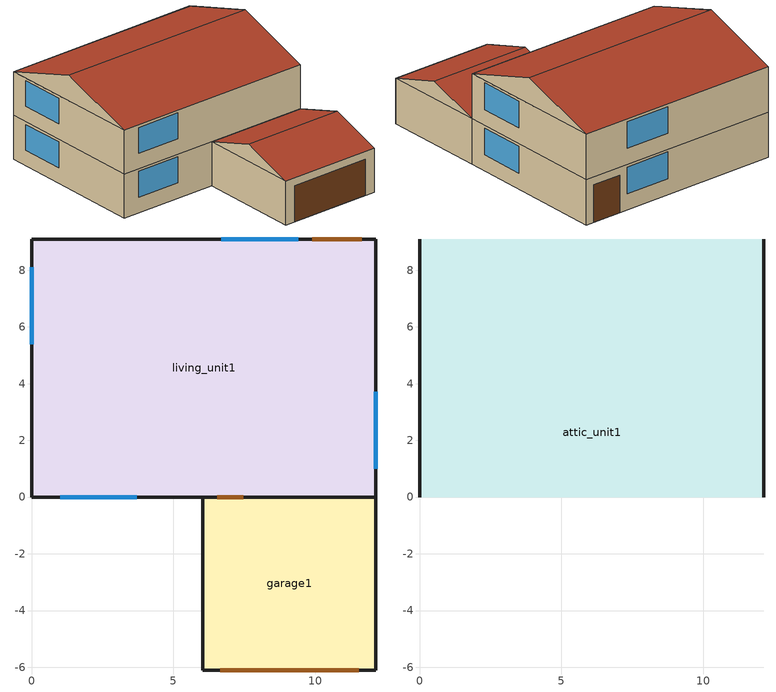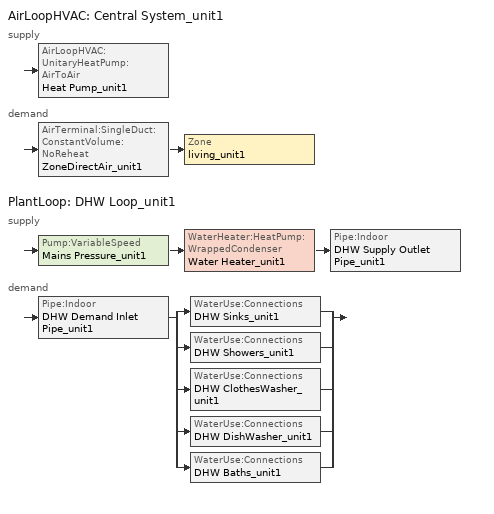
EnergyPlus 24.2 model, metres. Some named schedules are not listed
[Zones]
living_unit1
 floor adiabatic (Interior Floor): 0,0 0,9.1 12.13,9.1 12.13,0 z2.6
 floor ground (Interior Floor): 0,0 0,9.1 12.13,9.1 12.13,0 z0.01
 wall outside (Exterior Wall): 12.13,0 12.13,9.1 0,9.1 0,0 6.04,0 z0.01:2.6; 0,0 12.13,0 12.13,9.1 0,9.1 0,0 z2.6:5.19
 wall to garage1 (Exterior Wall): 6.04,0 12.13,0 z0.01:2.6
 window (Exterior Window): 1,0 3.71,0 / 9.39,9.1 6.68,9.1 / 12.13,1 12.13,3.71 / 0,8.1 0,5.39 z0.92:2.45; 1,0 3.71,0 / 9.39,9.1 6.68,9.1 / 12.13,1 12.13,3.71 / 0,8.1 0,5.39 z3.52:5.04
 door (Exterior Door): 11.63,9.1 9.89,9.1 z0.01:2.14
 door inside (Exterior Door): 6.54,0 7.45,0 z0.01:2.14
 ceiling to attic_unit1 (Interior Ceiling): 0,0 12.13,0 12.13,9.1 0,9.1 z5.19
garage1
 floor ground (Interior Floor): 6.04,-6.1 6.04,0 12.13,0 12.13,-6.1 z0.01
 wall outside (Gable_end): 6.04,0 6.04,-6.1 12.13,-6.1 12.13,0 z0.01:2.6; 12.13,-6.1,2.6 12.13,0,2.6 12.13,-3.05,3.61; 6.04,0,2.6 6.04,-6.1,2.6 6.04,-3.05,3.61
 door (Exterior Door): 6.65,-6.1 11.52,-6.1 z0.01:2.14
 roof outside (Exterior Roof): 6.04,-6.1,2.6 12.13,-6.1,2.6 12.13,-3.05,3.61 6.04,-3.05,3.61; 12.13,0,2.6 6.04,0,2.6 6.04,-3.05,3.61 12.13,-3.05,3.61
attic_unit1
 wall outside (Gable_end): 12.13,0,5.19 12.13,9.1,5.19 12.13,4.55,6.7; 0,9.1,5.19 0,0,5.19 0,4.55,6.7
 roof outside (Exterior Roof): 0,0,5.19 12.13,0,5.19 12.13,4.55,6.7 0,4.55,6.7; 12.13,9.1,5.19 0,9.1,5.19 0,4.55,6.7 12.13,4.55,6.7
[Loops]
AirLoopHVAC 'Central System_unit1'
 supply: AirLoopHVAC:UnitaryHeatPump:AirToAir 'Heat Pump_unit1'
 demand: AirTerminal:SingleDuct:ConstantVolume:NoReheat 'ZoneDirectAir_unit1' > Zone 'living_unit1'
PlantLoop 'DHW Loop_unit1'
 supply: Pump:VariableSpeed 'Mains Pressure_unit1' > WaterHeater:HeatPump:WrappedCondenser 'Water Heater_unit1' > Pipe:Indoor 'DHW Supply Outlet Pipe_unit1'
 demand: Pipe:Indoor 'DHW Demand Inlet Pipe_unit1' > split
  | WaterUse:Connections 'DHW Sinks_unit1'
  | WaterUse:Connections 'DHW Showers_unit1'
  | WaterUse:Connections 'DHW ClothesWasher_unit1'
  | WaterUse:Connections 'DHW DishWasher_unit1'
  | WaterUse:Connections 'DHW Baths_unit1'
[Building]
US+SF+CZ5A+hp+slab+IECC_2024: North Axis {deg}=0; Terrain=Suburbs; Loads Convergence Tolerance Value {W}=0.04; Temperature Convergence Tolerance Value {deltaC}=0.4; Solar Distribution=FullExterior; Maximum Number of Warmup Days=25; Minimum Number of Warmup Days=6
[Site:WaterMainsTemperature]
Calculation Method=Correlation; Annual Average Outdoor Air Temperature {C}=8.96667; Maximum Difference In Monthly Average Outdoor Air Temperatures {deltaC}=26.2
[Site:Location]
Chicago Ohare Intl Ap_IL_USA Design_Conditions: Latitude {deg}=41.98; Longitude {deg}=-87.92; Time Zone {hr}=-6; Elevation {m}=201
[SizingPeriod:DesignDay] Day of Month=21; Dry-Bulb Temperature Range Modifier Type=DefaultMultipliers; Humidity Condition Type=Wetbulb; Barometric Pressure {Pa}=98934; Rain Indicator=No; Snow Indicator=No; Daylight Saving Time Indicator=No
Name | Month | Day Type | Maximum Dry-Bulb Temperature {C} | Daily Dry-Bulb Temperature Range {deltaC} | Wetbulb or DewPoint at Maximum Dry-Bulb {C} | Wind Speed {m/s} | Wind Direction {deg} | Solar Model Indicator | Sky Clearness | ASHRAE Clear Sky Optical Depth for Beam Irradiance (taub) | ASHRAE Clear Sky Optical Depth for Diffuse Irradiance (taud)
Chicago Ohare Intl Ap Ann Htg 99.6% Condns DB | 1 | WinterDesignDay | -20 | 0 | -20 | 4.9 | 270 | ASHRAEClearSky | 0
Chicago Ohare Intl Ap Ann Clg .4% Condns DB=>MWB | 7 | SummerDesignDay | 33.3 | 10.5 | 23.7 | 5.2 | 230 | ASHRAETau |  | 0.455 | 2.05
[Material]
Name | Roughness | Thickness {m} | Conductivity {W/m-K} | Density {kg/m3} | Specific Heat {J/kg-K} | Thermal Absorptance | Solar Absorptance | Visible Absorptance
sheathing_consol_layer | Rough | 0.031115 | 0.035329 | 20.1 | 1465.415
ceil_consol_layer | Rough | 0.400206 | 0.0617176 | 41.9286 | 776.251
wall_consol_layer | Rough | 0.1397 | 0.057165 | 120.801 | 1036.26
CopperPipe | MediumRough | 0.01905 | 401 | 2243 | 837 | 0.9 | 0.65 | 0.65
Asphalt_shingle | MediumRough | 0.00633985 | 0.08186 | 1121.29 | 1255.2 | 0.9 | 0.75
cement_stucco | MediumSmooth | 0.01905 | 0.721 | 1865.58 | 878.64
syn_stucco | MediumSmooth | 0.003048 | 8.65E-02 | 400 | 878.64 | 0.7
Drywall_1/2in | MediumSmooth | 0.0127 | 0.16009 | 800.923 | 1087.84
OSB_5/8in | MediumSmooth | 0.015875 | 0.1163 | 544.627 | 1213.36
OSB_7/16in | MediumSmooth | 0.0111125 | 0.1163 | 544.627 | 1213.36
Plywood_3/4in | Rough | 0.01905 | 0.115458 | 544.68 | 674.54 | 0.9 | 0.7 | 0.7
Carpet_n_pad | MediumSmooth | 0.0254001 | 0.0601314 | 32.0369 | 836.8 | 0.9 | 0.7 | 0.7
OSB_1/2in | MediumSmooth | 0.0127 | 0.1163 | 544.627 | 1213.36 | 0.9 | 0.7 | 0.7
door_const | Smooth | 0.0507235 | 0.0720096 | 512.64 | 767.58
Std Wood 6inch | MediumSmooth | 0.15 | 0.12 | 540 | 1210 | 0.9 | 0.7 | 0.7
Pipe Insulation | VeryRough | 0.0406504 | 0.0331717 | 91 | 836 | 0.9 | 0.5 | 0.5
[Construction]
Exterior Wall: syn_stucco, sheathing_consol_layer, OSB_7/16in, wall_consol_layer, Drywall_1/2in
InteriorFurnishings: Std Wood 6inch
Interior Floor: Plywood_3/4in, Carpet_n_pad
Interior Ceiling: ceil_consol_layer, Drywall_1/2in
Exterior Roof: Asphalt_shingle, OSB_1/2in
Exterior Window: Glass
Exterior Door: door_const
Gable_end: cement_stucco, Bldg_paper_felt, OSB_5/8in, Air_4_in_vert, Drywall_1/2in
window_w_blinds: Glass, int_blind
Insulated Pipe: Pipe Insulation, CopperPipe
[Material:NoMass]
Bldg_paper_felt: Roughness=Smooth; Thermal Resistance {m2-K/W}=0.0105666
[Material:AirGap]
Air_4_in_vert: Thermal Resistance {m2-K/W}=0.158499
[WindowMaterial:SimpleGlazingSystem]
Glass: U-Factor {W/m2-K}=1.41965; Solar Heat Gain Coefficient=0.3344; Visible Transmittance=0.88
[WindowMaterial:Blind]
int_blind: Slat Orientation=Horizontal; Slat Width {m}=0.025; Slat Separation {m}=0.01875; Slat Thickness {m}=0.001; Slat Angle {deg}=45; Slat Conductivity {W/m-K}=221; Slat Beam Solar Transmittance=0; Front Side Slat Beam Solar Reflectance=0.5; Back Side Slat Beam Solar Reflectance=0.5; Slat Diffuse Solar Transmittance=0; Front Side Slat Diffuse Solar Reflectance=0.5; Back Side Slat Diffuse Solar Reflectance=0.5; Slat Beam Visible Transmittance=0; Front Side Slat Beam Visible Reflectance=0.5; Back Side Slat Beam Visible Reflectance=0.5; Slat Diffuse Visible Transmittance=0; Front Side Slat Diffuse Visible Reflectance=0.5; Back Side Slat Diffuse Visible Reflectance=0.5; Slat Infrared Hemispherical Transmittance=0; Front Side Slat Infrared Hemispherical Emissivity=0.9; Back Side Slat Infrared Hemispherical Emissivity=0.9; Blind to Glass Distance {m}=0.05; Blind Top Opening Multiplier=0.5; Blind Bottom Opening Multiplier=0.5; Blind Left Side Opening Multiplier=0.5; Blind Right Side Opening Multiplier=0.5
[Zone] Multiplier=1
living_unit1; garage1; attic_unit1
[InternalMass]
Internalmass_unit1: Construction=InteriorFurnishings; Zone or ZoneList=living_unit1; Surface Area {m2}=9.89591
[Shading:Overhang] Height above Window or Door {m}=0; Tilt Angle from Window/Door {deg}=90; Left extension from Window/Door Width {m}=0; Right extension from Window/Door Width {m}=0; Depth {m}=0.0152439
Name | Window or Door
Overhang_sdr_1.unit1 | Window_sdr_1.unit1
Overhang_sdr_2.unit1 | Window_sdr_2.unit1
[WindowShadingControl]
Shades-living_unit1: Zone=living_unit1; Shading Type=InteriorBlind; Construction with Shading=window_w_blinds; Shading Control Type=OnIfScheduleAllows; Schedule=shading_2012iecc; Shading Control Is Scheduled=Yes; Glare Control Is Active=No; Multiple Surface Control Type=Sequential; Fenestration Surface 1=Window_ldf_1.unit1; Fenestration Surface 2=Window_ldb_1.unit1; Fenestration Surface 3=Window_sdr_1.unit1; Fenestration Surface 4=Window_sdl_1.unit1; Fenestration Surface 5=Window_ldf_2.unit1; Fenestration Surface 6=Window_ldb_2.unit1; Fenestration Surface 7=Window_sdr_2.unit1; Fenestration Surface 8=Window_sdl_2.unit1
[GroundHeatTransfer:Control]
gtp_control: Run Basement Preprocessor=no; Run Slab Preprocessor=yes
[GroundHeatTransfer:Slab:Materials]
NMAT: Number of materials=2; ALBEDO: Surface Albedo: No Snow=0.16; ALBEDO: Surface Albedo: Snow=0.4; EPSLW: Surface Emissivity: No Snow=0.9; EPSLW: Surface Emissivity: Snow=0.9; Z0: Surface Roughness: No Snow {cm}=0.75; Z0: Surface Roughness: Snow {cm}=0.05; HIN: Indoor HConv: Downward Flow {W/m2-K}=6; HIN: Indoor HConv: Upward {W/m2-K}=9
[GroundHeatTransfer:Slab:MatlProps]
RHO: Slab Material density {kg/m3}=2300; RHO: Soil Density {kg/m3}=1200; CP: Slab CP {J/kg-K}=650; CP: Soil CP {J/kg-K}=1200; TCON: Slab k {W/m-K}=0.9; TCON: Soil k {W/m-K}=1
[GroundHeatTransfer:Slab:BoundConds]
EVTR: Is surface evapotranspiration modeled=FALSE; FIXBC: is the lower boundary at a fixed temperature=TRUE; TDEEPin {C}=10; USRHflag: Is the ground surface h specified by the user?=FALSE
[GroundHeatTransfer:Slab:BldgProps]
IYRS: Number of years to iterate=10; Shape: Slab shape=0; HBLDG: Building height {m}=4; TIN1: January Indoor Average Temperature Setpoint {C}=22.22; TIN2: February Indoor Average Temperature Setpoint {C}=22.22; TIN3: March Indoor Average Temperature Setpoint {C}=22.22; TIN4: April Indoor Average Temperature Setpoint {C}=22.22; TIN5: May Indoor Average Temperature Setpoint {C}=22.22; TIN6: June Indoor Average Temperature Setpoint {C}=23.88; TIN7: July Indoor Average Temperature Setpoint {C}=23.88; TIN8: August Indoor Average Temperature Setpoint {C}=23.88; TIN9: September Indoor Average Temperature Setpoint {C}=23.88; TIN10: October Indoor Average Temperature Setpoint {C}=22.22; TIN11: November Indoor Average Temperature Setpoint {C}=22.22; TIN12: December Indoor Average Temperature Setpoint {C}=22.22; TINAmp: Daily Indoor sine wave variation amplitude {deltaC}=0; ConvTol: Convergence Tolerance=0.1
[GroundHeatTransfer:Slab:Insulation]
RINS: R value of under slab insulation {m2-K/W}=0; DINS: Width of strip of under slab insulation {m}=0; RVINS: R value of vertical insulation {m2-K/W}=1.761; ZVINS: Depth of vertical insulation {m}=1.5; IVINS: Flag: Is there vertical insulation=1
[GroundHeatTransfer:Slab:EquivalentSlab]
APRatio: The area to perimeter ratio for this slab {m}=2.59995; SLABDEPTH: Thickness of slab on grade {m}=0.1; CLEARANCE: Distance from edge of slab to domain edge {m}=15; ZCLEARANCE: Distance from bottom of slab to domain bottom {m}=15
[GroundHeatTransfer:Basement:SimParameters]
F: Multiplier for the ADI solution=0.1; IYRS: Maximum number of yearly iterations:=15
[GroundHeatTransfer:Basement:MatlProps]
NMAT: Number of materials in this domain=6; Density for Foundation Wall {kg/m3}=2243; density for Floor Slab {kg/m3}=2243; density for Ceiling {kg/m3}=311; density for Soil {kg/m3}=1500; density for Gravel {kg/m3}=2000; density for Wood {kg/m3}=449; Specific heat for foundation wall {J/kg-K}=880; Specific heat for floor slab {J/kg-K}=880; Specific heat for ceiling {J/kg-K}=1530; Specific heat for soil {J/kg-K}=840; Specific heat for gravel {J/kg-K}=720; Specific heat for wood {J/kg-K}=1530; Thermal conductivity for foundation wall {W/m-K}=1.4; Thermal conductivity for floor slab {W/m-K}=1.4; Thermal conductivity for ceiling {W/m-K}=0.09; thermal conductivity for soil {W/m-K}=1.1; thermal conductivity for gravel {W/m-K}=1.9; thermal conductivity for wood {W/m-K}=0.12
[GroundHeatTransfer:Basement:Insulation]
REXT: R Value of any exterior insulation {m2-K/W}=1.761e-05; INSFULL: Flag: Is the wall fully insulated?=True
[GroundHeatTransfer:Basement:SurfaceProps]
ALBEDO: Surface albedo for No snow conditions=0.16; ALBEDO: Surface albedo for snow conditions=0.4; EPSLN: Surface emissivity No Snow=0.94; EPSLN: Surface emissivity with Snow=0.86; VEGHT: Surface roughness No snow conditions {cm}=6; VEGHT: Surface roughness Snow conditions {cm}=0.25; PET: Flag, Potential evapotranspiration on?=False
[GroundHeatTransfer:Basement:BldgData]
DWALL: Wall thickness {m}=0.2; DSLAB: Floor slab thickness {m}=0.243828; DGRAVXY: Width of gravel pit beside basement wall {m}=0.3; DGRAVZN: Gravel depth extending above the floor slab {m}=0.2; DGRAVZP: Gravel depth below the floor slab {m}=0.1
[GroundHeatTransfer:Basement:Interior]
COND: Flag: Is the basement conditioned?=True; HIN: Downward convection only heat transfer coefficient {W/m2-K}=0.92; HIN: Upward convection only heat transfer coefficient {W/m2-K}=4.04; HIN: Horizontal convection only heat transfer coefficient {W/m2-K}=3.08; HIN: Downward combined (convection and radiation) heat transfer coefficient {W/m2-K}=6.13; HIN: Upward combined (convection and radiation) heat transfer coefficient {W/m2-K}=9.26; HIN: Horizontal combined (convection and radiation) heat transfer coefficient {W/m2-K}=8.29
[GroundHeatTransfer:Basement:ComBldg]
January average temperature {C}=21; February average temperature {C}=21; March average temperature {C}=21; April average temperature {C}=21; May average temperature {C}=24; June average temperature {C}=24; July average temperature {C}=24; August average temperature {C}=24; September average temperature {C}=24; October average temperature {C}=24; November average temperature {C}=21; December average temperature {C}=21; Daily variation sine wave amplitude {deltaC}=21
[GroundHeatTransfer:Basement:EquivSlab]
APRatio: The area to perimeter ratio for this slab {m}=2.59995; EquivSizing: Flag=True
[GroundHeatTransfer:Basement:EquivAutoGrid]
CLEARANCE: Distance from outside of wall to edge of 3-D ground domain {m}=15; SlabDepth: Thickness of the floor slab {m}=0.1; BaseDepth: Depth of the basement wall below grade {m}=1.21914
[ElectricEquipment] Zone or ZoneList or Space or SpaceList=living_unit1; Design Level Calculation Method=EquipmentLevel
Name | Schedule | Design Level {W} | Fraction Latent | Fraction Radiant | Fraction Lost
dishwasher1 | DishWasher_equip_sch | 65.6988 | 0.15 | 0.6 | 0.25
refrigerator1 | Refrigerator | 91.0576 | 0 | 1 | 0
clotheswasher1 | ClothesWasher_equip_sch | 28.4784 | 0 | 0.8 | 0.2
electric_dryer1 | ClothesDryer | 213.065 | 0.05 | 0.15 | 0.8
electric_range1 | CookingRange | 248.154 | 0.3 | 0.4 | 0.3
television1 | InteriorLighting | 0 | 0 | 1 | 0
electric_mels1 | MiscPlugLoad | 567.464 | 0.06 | 0.69 | 0.25
IECC_Adj1 | MiscPlugLoad | 340.847 | 0.062439 | 0.411909 | 0.251045
[ThermostatSetpoint:DualSetpoint]
thermostat_living Dual SP Control: Heating Setpoint Temperature Schedule=heating_sch; Cooling Setpoint Temperature Schedule=cooling_sch
[AvailabilityManager:Scheduled]
System availability: Schedule=always_avail
[Sizing:Zone]
living_unit1: Zone Cooling Design Supply Air Temperature Input Method=SupplyAirTemperature; Zone Cooling Design Supply Air Temperature {C}=12; Zone Heating Design Supply Air Temperature Input Method=SupplyAirTemperature; Zone Heating Design Supply Air Temperature {C}=32.22; Zone Cooling Design Supply Air Humidity Ratio {kgWater/kgDryAir}=0.0075; Zone Heating Design Supply Air Humidity Ratio {kgWater/kgDryAir}=0.008; Design Specification Outdoor Air Object=SZ_DSOA_living_unit1; Cooling Design Air Flow Method=DesignDay; Cooling Minimum Air Flow per Zone Floor Area {m3/s-m2}=0.000762; Heating Design Air Flow Method=DesignDay; Heating Maximum Air Flow per Zone Floor Area {m3/s-m2}=0.002032; Heating Maximum Air Flow {m3/s}=0.141576; Heating Maximum Air Flow Fraction=0.3
[Sizing:System]
Central System_unit1: Type of Load to Size On=Sensible; Design Outdoor Air Flow Rate {m3/s}=autosize; Central Heating Maximum System Air Flow Ratio=1; Preheat Design Temperature {C}=7; Preheat Design Humidity Ratio {kgWater/kgDryAir}=0.008; Precool Design Temperature {C}=11; Precool Design Humidity Ratio {kgWater/kgDryAir}=0.0075; Central Cooling Design Supply Air Temperature {C}=12; Central Heating Design Supply Air Temperature {C}=32.22; Type of Zone Sum to Use=NonCoincident; 100% Outdoor Air in Cooling=No; 100% Outdoor Air in Heating=No; Central Cooling Design Supply Air Humidity Ratio {kgWater/kgDryAir}=0.0075; Central Heating Design Supply Air Humidity Ratio {kgWater/kgDryAir}=0.008; Cooling Supply Air Flow Rate Method=DesignDay; Heating Supply Air Flow Rate Method=DesignDay; Zone Maximum Outdoor Air Fraction=1; Cooling Design Capacity Method=FractionOfAutosizedCoolingCapacity; Cooling Design Capacity {W}=autosize; Fraction of Autosized Cooling Design Capacity=1.15; Heating Design Capacity Method=FractionOfAutosizedHeatingCapacity; Heating Design Capacity {W}=autosize; Fraction of Autosized Heating Design Capacity=1.25; Central Cooling Capacity Control Method=OnOff
[ZoneControl:Thermostat]
Zone Thermostat_unit1: Zone or ZoneList=living_unit1; Control Type Schedule=zone_control_type; Control 1=thermostat_living Dual SP Control
[AirTerminal:SingleDuct:ConstantVolume:NoReheat]
ZoneDirectAir_unit1: Availability Schedule=always_avail; Maximum Air Flow Rate {m3/s}=autosize
[ZoneVentilation:DesignFlowRate]
Ventilation_unit1: Zone or ZoneList or Space or SpaceList=living_unit1; Schedule=always_avail; Design Flow Rate Calculation Method=Flow/Zone; Design Flow Rate {m3/s}=0; Ventilation Type=Exhaust; Fan Pressure Rise {Pa}=0; Fan Total Efficiency=0.6; Constant Term Coefficient=1; Temperature Term Coefficient=0; Velocity Term Coefficient=0; Velocity Squared Term Coefficient=0; Minimum Indoor Temperature {C}=-100; Maximum Indoor Temperature {C}=100; Delta Temperature {deltaC}=-100; Minimum Outdoor Temperature {C}=-100; Maximum Outdoor Temperature {C}=100; Maximum Wind Speed {m/s}=40
[DesignSpecification:OutdoorAir]
SZ_DSOA_living_unit1: Outdoor Air Method=Flow/Zone; Outdoor Air Flow per Person {m3/s-person}=0; Outdoor Air Flow per Zone {m3/s}=0.0283168
[Coil:Cooling:DX:SingleSpeed]
DX Cooling Coil_unit1: Availability Schedule=always_avail; Gross Rated Total Cooling Capacity {W}=autosize; Gross Rated Sensible Heat Ratio=autosize; Gross Rated Cooling COP {W/W}=4.3039; Rated Air Flow Rate {m3/s}=autosize; Total Cooling Capacity Function of Temperature Curve=HPACCoolCapFT; Total Cooling Capacity Function of Flow Fraction Curve=HPACCoolCapFFF; Energy Input Ratio Function of Temperature Curve=HPACCOOLEIRFT; Energy Input Ratio Function of Flow Fraction Curve=HPACCOOLEIRFFF; Part Load Fraction Correlation Curve=HPACCOOLPLFFPLR
[Fan:OnOff] Availability Schedule=always_avail
Name | Fan Total Efficiency | Pressure Rise {Pa} | Maximum Flow Rate {m3/s} | Motor Efficiency | Motor In Airstream Fraction
Supply Fan_unit1 | 0.50054 | 400 | autosize | 0.863 | 1
OASupplyFan_unit1; OAExhaustFan_unit1 | 0.6 | 1059.44 | 0.0283168 | 1 | 0
Heat Pump Water Heater Fan_unit1 | 0.7 | 100 | autosize | 0.9 | 1
[AirLoopHVAC]
Central System_unit1: Design Supply Air Flow Rate {m3/s}=autosize
[AirLoopHVAC:UnitaryHeatPump:AirToAir]
Heat Pump_unit1: Availability Schedule=always_avail; Cooling Supply Air Flow Rate {m3/s}=autosize; Heating Supply Air Flow Rate {m3/s}=autosize; No Load Supply Air Flow Rate {m3/s}=0; Controlling Zone or Thermostat Location=living_unit1; Supply Air Fan=Supply Fan_unit1; Heating Coil=Main DX Heating Coil_unit1; Cooling Coil=DX Cooling Coil_unit1; Supplemental Heating Coil=Supp Heating Coil_unit1; Maximum Supply Air Temperature from Supplemental Heater {C}=50; Maximum Outdoor Dry-Bulb Temperature for Supplemental Heater Operation {C}=10; Fan Placement=BlowThrough; Supply Air Fan Operating Mode Schedule=fan_cycle
[Coil:Heating:DX:SingleSpeed]
Main DX Heating Coil_unit1: Availability Schedule=always_avail; Gross Rated Heating Capacity {W}=autosize; Gross Rated Heating COP {W/W}=3.8378; Rated Air Flow Rate {m3/s}=autosize; Heating Capacity Function of Temperature Curve=HPACHeatCapFT; Heating Capacity Function of Flow Fraction Curve=HPACHeatCapFFF; Energy Input Ratio Function of Temperature Curve=HPACHeatEIRFT; Energy Input Ratio Function of Flow Fraction Curve=HPACHeatEIRFFF; Part Load Fraction Correlation Curve=HPACCOOLPLFFPLR; Defrost Energy Input Ratio Function of Temperature Curve=Defrost_EIR_FT; Minimum Outdoor Dry-Bulb Temperature for Compressor Operation {C}=-23.33; Maximum Outdoor Dry-Bulb Temperature for Defrost Operation {C}=5; Crankcase Heater Capacity {W}=200; Maximum Outdoor Dry-Bulb Temperature for Crankcase Heater Operation {C}=10; Defrost Strategy=ReverseCycle; Defrost Control=OnDemand
[Coil:Heating:Electric]
Supp Heating Coil_unit1: Availability Schedule=always_avail; Efficiency=1; Nominal Capacity {W}=autosize
[Zone equipment]
living_unit1: ZoneDirectAir_unit1, Water Heater_unit1, ERV_unit1
[ZoneHVAC:EnergyRecoveryVentilator]
ERV_unit1: Availability Schedule=always_avail; Heat Exchanger=OA_Heat_Recovery_Unit1; Supply Air Flow Rate {m3/s}=0.0283168; Exhaust Air Flow Rate {m3/s}=0.0283168; Supply Air Fan=OASupplyFan_unit1; Exhaust Air Fan=OAExhaustFan_unit1
[HeatExchanger:AirToAir:SensibleAndLatent]
OA_Heat_Recovery_Unit1: Availability Schedule=always_avail; Nominal Supply Air Flow Rate {m3/s}=0.0283168; Sensible Effectiveness at 100% Heating Air Flow=0.75; Latent Effectiveness at 100% Heating Air Flow=0; Sensible Effectiveness at 100% Cooling Air Flow=0.75; Latent Effectiveness at 100% Cooling Air Flow=0; Nominal Electric Power {W}=0; Supply Air Outlet Temperature Control=No; Heat Exchanger Type=Plate; Frost Control Type=None; Threshold Temperature {C}=-16.8333; Initial Defrost Time Fraction=0.083; Rate of Defrost Time Fraction Increase {1/K}=0.0216; Economizer Lockout=No
[People]
people_unit1: Zone or ZoneList or Space or SpaceList=living_unit1; Number of People Schedule=Occupancy; Number of People Calculation Method=People; Number of People=3; Fraction Radiant=0; Sensible Heat Fraction=autocalculate; Activity Level Schedule=activity_sch; Enable ASHRAE 55 Comfort Warnings=No; Mean Radiant Temperature Calculation Type=EnclosureAveraged
[Lights] Zone or ZoneList or Space or SpaceList=living_unit1; Schedule=InteriorLightingHE; Design Level Calculation Method=LightingLevel; Return Air Fraction=0; Fraction Radiant=0.6; Fraction Visible=0.2; Fraction Replaceable=0
Name | Lighting Level {W}
Living Hardwired Lighting1 | 232.336
Living Plug-in Lighting1 | 105.654
[Exterior:Lights]
Name | Schedule | Design Level {W}
Exterior-Lights_unit1 | ExteriorLighting | 43.2425
Garage-Lights_unit1 | InteriorLightingHE | 7.16295
[Pump:VariableSpeed]
Mains Pressure_unit1: Design Maximum Flow Rate {m3/s}=autosize; Design Pump Head {Pa}=1; Design Power Consumption {W}=0; Motor Efficiency=1; Fraction of Motor Inefficiencies to Fluid Stream=0; Coefficient 1 of the Part Load Performance Curve=0; Coefficient 2 of the Part Load Performance Curve=1; Coefficient 3 of the Part Load Performance Curve=0; Coefficient 4 of the Part Load Performance Curve=0; Design Minimum Flow Rate {m3/s}=0; Pump Control Type=Intermittent
[WaterHeater:Sizing]
Water Heater_Tank_unit1: Design Mode=ResidentialHUD-FHAMinimum; Number of Bedrooms=3; Number of Bathrooms=3
[WaterHeater:Stratified]
Water Heater_Tank_unit1: Tank Volume {m3}=0.302833; Tank Height {m}=1.594; Tank Shape=VerticalCylinder; Maximum Temperature Limit {C}=51; Heater Priority Control=MasterSlave; Heater 1 Setpoint Temperature Schedule=dhw_setpt_hpwh; Heater 1 Deadband Temperature Difference {deltaC}=2; Heater 1 Capacity {W}=4500; Heater 1 Height {m}=1.129; Heater 2 Setpoint Temperature Schedule=dhw_setpt_hpwh; Heater 2 Deadband Temperature Difference {deltaC}=2; Heater 2 Capacity {W}=0; Heater 2 Height {m}=0.266; Heater Fuel Type=electricity; Heater Thermal Efficiency=1; Off Cycle Parasitic Fuel Consumption Rate {W}=8.3; Off Cycle Parasitic Fuel Type=Electricity; Off Cycle Parasitic Heat Fraction to Tank=0; Off Cycle Parasitic Height {m}=1; On Cycle Parasitic Fuel Consumption Rate {W}=8.3; On Cycle Parasitic Fuel Type=Electricity; On Cycle Parasitic Heat Fraction to Tank=0; On Cycle Parasitic Height {m}=1; Ambient Temperature Indicator=Zone; Ambient Temperature Zone=living_unit1; Uniform Skin Loss Coefficient per Unit Area to Ambient Temperature {W/m2-K}=0.232136; Skin Loss Fraction to Zone=1; Off Cycle Flue Loss Fraction to Zone=1; Use Side Effectiveness=1; Use Side Inlet Height {m}=0; Use Side Outlet Height {m}=autocalculate; Source Side Effectiveness=1; Source Side Inlet Height {m}=0.7; Source Side Outlet Height {m}=0; Inlet Mode=Fixed; Use Side Design Flow Rate {m3/s}=autosize; Source Side Design Flow Rate {m3/s}=autosize; Indirect Water Heating Recovery Time {hr}=1.5; Number of Nodes=12
[WaterHeater:HeatPump:WrappedCondenser]
Water Heater_unit1: Availability Schedule=always_avail; Compressor Setpoint Temperature Schedule=Compressor Setpoint; Dead Band Temperature Difference {deltaC}=5; Condenser Bottom Location {m}=0.0664167; Condenser Top Location {m}=0.863417; Evaporator Air Flow Rate {m3/s}=autocalculate; Inlet Air Configuration=ZoneAirOnly; Inlet Air Zone=living_unit1; Tank=Water Heater_Tank_unit1; DX Coil=Heat Pump Water Heater Evaporator_unit1; Minimum Inlet Air Temperature for Compressor Operation {C}=10; Maximum Inlet Air Temperature for Compressor Operation {C}=48.89; Compressor Location=Zone; Fan=Heat Pump Water Heater Fan_unit1; Fan Placement=DrawThrough; On Cycle Parasitic Electric Load {W}=0; Off Cycle Parasitic Electric Load {W}=0; Tank Element Control Logic=MutuallyExclusive; Control Sensor 1 Height In Stratified Tank {m}=1.262; Control Sensor 1 Weight=0.75; Control Sensor 2 Height In Stratified Tank {m}=0.464
[Coil:WaterHeating:AirToWaterHeatPump:Wrapped]
Heat Pump Water Heater Evaporator_unit1: Rated Heating Capacity {W}=1500; Rated COP {W/W}=4.05; Rated Sensible Heat Ratio=0.981; Rated Evaporator Inlet Air Dry-Bulb Temperature {C}=19.7; Rated Evaporator Inlet Air Wet-Bulb Temperature {C}=13.5; Rated Condenser Water Temperature {C}=48.89; Rated Evaporator Air Flow Rate {m3/s}=0.189; Evaporator Fan Power Included in Rated COP=yes; Maximum Ambient Temperature for Crankcase Heater Operation {C}=10; Evaporator Air Temperature Type for Curve Objects=WetBulbTemperature; Heating Capacity Function of Temperature Curve=HPWH-Htg-Cap-fT; Heating COP Function of Temperature Curve=HPWH-Htg-COP-fT; Part Load Fraction Correlation Curve=HPWH-COP-fPLR
[PlantEquipmentList]
DHW Plant Equipment_unit1: Water Heater_unit1
[Sizing:Plant]
DHW Loop_unit1: Loop Type=Heating; Design Loop Exit Temperature {C}=48.8889; Loop Design Temperature Difference {deltaC}=5.55556
[PlantLoop]
DHW Loop_unit1: Fluid Type=Water; Plant Equipment Operation Scheme=DHW Loop Operation_unit1; Maximum Loop Temperature {C}=100; Minimum Loop Temperature {C}=0; Maximum Loop Flow Rate {m3/s}=autosize; Minimum Loop Flow Rate {m3/s}=0; Plant Loop Volume {m3}=autocalculate; Load Distribution Scheme=Optimal
[Pipe:Indoor] Construction=Insulated Pipe; Environment Type=ZONE; Ambient Temperature Zone=living_unit1; Pipe Inside Diameter {m}=0.02; Pipe Length {m}=2
DHW Demand Inlet Pipe_unit1; DHW Supply Outlet Pipe_unit1
[PlantEquipmentOperation:HeatingLoad]
DHW Control Scheme_unit1: Load Range 1 Lower Limit {W}=0; Load Range 1 Upper Limit {W}=1000000000000000; Range 1 Equipment List=DHW Plant Equipment_unit1
[PlantEquipmentOperationSchemes]
DHW Loop Operation_unit1: Control Scheme 1=DHW Control Scheme_unit1; Control Scheme 1 Schedule=always_avail
[SetpointManager:Scheduled]
DHW Loop Setpoint Manager_unit1: Control Variable=Temperature; Schedule=DHWSupplySetpoint; Setpoint Node or NodeList=DHW Supply Outlet Node_unit1
[WaterUse:Equipment]
Name | Peak Flow Rate {m3/s} | Flow Rate Fraction Schedule | Target Temperature Schedule
Clothes Washer_unit1 | 1.62192e-06 | ClothesWasher_flow_sch | CWWaterTempSchedule
Dishwasher_unit1 | 6.36685e-07 | Dishwasher_flow_sch | DWWaterTempSchedule
Sinks_unit1 | 7.1934e-05 | BA_sink_sch | SSBWaterTempSchedule
Showers_unit1 | 0.000141975 | BA_shower_sch | SSBWaterTempSchedule
Baths_unit1 | 0.00027764 | BA_bath_sch | SSBWaterTempSchedule
[WaterUse:Connections] Drain Water Heat Exchanger Type=None
Name | Water Use Equipment 1
DHW Sinks_unit1 | Sinks_unit1
DHW Showers_unit1 | Showers_unit1
DHW ClothesWasher_unit1 | Clothes Washer_unit1
DHW DishWasher_unit1 | Dishwasher_unit1
DHW Baths_unit1 | Baths_unit1
[Schedule:Compact]
BA_shower_sch: Through: 12/31, For: AllDays, Until: 1:00, 0.00110418, Until: 2:00, 0.0005019, Until: 3:00, 0.00030114, Until: 4:00, 0.0005019, Until: 5:00, 0.00140532, Until: 6:00, 0.00521976, Until: 7:00, 0.0118448, Until: 8:00, 0.0117445, Until: 9:00, 0.0095361, Until: 10:00, 0.00742812, Until: 11:00, 0.0060228, Until: 12:00, 0.00471786, Until: 13:00, 0.00341292, Until: 14:00, 0.00291102, Until: 15:00, 0.00260988, Until: 16:00, 0.0025095, Until: 17:00, 0.0030114, Until: 18:00, 0.00391482, Until: 19:00, 0.00421596, Until: 20:00, 0.00421596, Until: 21:00, 0.00421596, Until: 22:00, 0.00411558, Until: 23:00, 0.00291102, Until: 24:00, 0.00210798
BA_bath_sch: Through: 12/31, For: AllDays, Until: 1:00, 0.000103091, Until: 2:00, 5.15455e-05, Until: 3:00, 5.15455e-05, Until: 4:00, 5.15455e-05, Until: 5:00, 0.000103091, Until: 6:00, 0.000244841, Until: 7:00, 0.000592773, Until: 8:00, 0.000747409, Until: 9:00, 0.0008505, Until: 10:00, 0.000747409, Until: 11:00, 0.000592773, Until: 12:00, 0.000451023, Until: 13:00, 0.000399477, Until: 14:00, 0.000296386, Until: 15:00, 0.000296386, Until: 16:00, 0.000296386, Until: 17:00, 0.000502568, Until: 18:00, 0.000592773, Until: 19:00, 0.00099225, Until: 20:00, 0.00128864, Until: 21:00, 0.00128864, Until: 22:00, 0.00099225, Until: 23:00, 0.0008505, Until: 24:00, 0.000502568
BA_sink_sch: Through: 12/31, For: AllDays, Until: 1:00, 0.00244871, Until: 2:00, 0.00122436, Until: 3:00, 0.000874539, Until: 4:00, 0.000874539, Until: 5:00, 0.00122436, Until: 6:00, 0.00314834, Until: 7:00, 0.00734613, Until: 8:00, 0.0108443, Until: 9:00, 0.0115439, Until: 10:00, 0.0108443, Until: 11:00, 0.00944503, Until: 12:00, 0.00874539, Until: 13:00, 0.00857049, Until: 14:00, 0.00787086, Until: 15:00, 0.00752104, Until: 16:00, 0.00717122, Until: 17:00, 0.00839558, Until: 18:00, 0.011369, Until: 19:00, 0.0131181, Until: 20:00, 0.0120686, Until: 21:00, 0.00996975, Until: 22:00, 0.00839558, Until: 23:00, 0.00699632, Until: 24:00, 0.00472251
activity_sch: Through: 12/31, For: AllDays, Until: 24:00, 117.28
zone_control_type: Through: 12/31, For: AllDays, Until 24:00, 4
shading_2012iecc: Through: 12/31, For: AllDays, Until 24:00, 0
dhw_setpt_hpwh: Through: 12/31, For: AllDays, Until 24:00, 44
always_avail: Through: 12/31, For: AllDays, Until: 24:00, 1
heating_sch: Through: 12/31, For: AllDays, Until: 24:00, 22.2222
cooling_sch: Through: 12/31, For: AllDays, Until: 24:00, 23.8889
fan_cycle: Through: 12/31, For: AllDays, Until: 24:00, 0
[Schedule:Day:Hourly]
OccupancyDay: 1, 1, 1, 1, 1, 1, 1, 0.8831, 0.40861, 0.24189, 0.24189, 0.24189, 0.24189, 0.24189, 0.24189, 0.24189, 0.29498, 0.5531, 0.89693, 0.89693, 0.89693, 1, 1, 1
LightingDay: 0.0625, 0.0625, 0.0625, 0.0625, 0.1875, 0.390625, 0.4375, 0.390625, 0.171875, 0.117188, 0.117188, 0.117188, 0.117188, 0.117188, 0.117188, 0.203125, 0.4375, 0.609375, 0.820312, 0.984375, 1, 0.6875, 0.382812, 0.15625
ExteriorLightingDay: 1, 1, 1, 1, 1, 1, 0, 0, 0, 0, 0, 0, 0, 0, 0, 0, 0, 0, 1, 1, 1, 1, 1, 1
LightingDay_EELighting: 0.06875, 0.06875, 0.06875, 0.06875, 0.20625, 0.429688, 0.48125, 0.429688, 0.189062, 0.128906, 0.128906, 0.128906, 0.128906, 0.128906, 0.128906, 0.223438, 0.48125, 0.670312, 0.902344, 1, 1, 0.75625, 0.421094, 0.171875
RefrigeratorDay: 0.8, 0.782696, 0.765594, 0.742857, 0.731388, 0.731388, 0.75996, 0.8, 0.817103, 0.828571, 0.8, 0.8, 0.839839, 0.839839, 0.828571, 0.839839, 0.885714, 0.971429, 1, 0.971429, 0.942857, 0.925553, 0.885714, 0.828571
MiscPlugLoadDay: 0.60749, 0.559339, 0.552853, 0.545071, 0.524481, 0.585279, 0.676232, 0.718547, 0.60749, 0.517023, 0.529183, 0.529345, 0.520428, 0.538424, 0.568742, 0.600357, 0.710117, 0.862678, 0.936608, 0.966764, 1, 0.976654, 0.845169, 0.734436
CookingRangeDay: 0.0471585, 0.0471585, 0.0235459, 0.0235459, 0.0471585, 0.0707044, 0.165088, 0.283018, 0.306564, 0.320771, 0.283018, 0.330176, 0.377335, 0.306564, 0.292423, 0.377335, 0.613194, 1, 0.778348, 0.400947, 0.235859, 0.165088, 0.103722, 0.0707044
DishwasherWeekday_flow_sch: 0.0732349, 0.0325383, 0.0243798, 0.0162691, 0.0162691, 0.0488074, 0.0976625, 0.146518, 0.276814, 0.309352, 0.268655, 0.227959, 0.195373, 0.2198, 0.179104, 0.170945, 0.179104, 0.236069, 0.415221, 0.5292, 0.43149, 0.31751, 0.211642, 0.146518
DishwasherWeekend_flow_sch: 0.078466, 0.0348624, 0.0261213, 0.0174312, 0.0174312, 0.0522936, 0.104638, 0.156983, 0.296586, 0.331449, 0.287845, 0.244241, 0.209328, 0.2355, 0.191897, 0.183156, 0.191897, 0.252931, 0.444879, 0.567, 0.46231, 0.34019, 0.226759, 0.156983
DishwasherVacation_flow_sch; DishwasherVacation_equip_sch; ClothesWasherVacation_flow_sch; ClothesWasherVacation_equip_sch; ClothesDryerVacation: 0, 0, 0, 0, 0, 0, 0, 0, 0, 0, 0, 0, 0, 0, 0, 0, 0, 0, 0, 0, 0, 0, 0, 0
DishwasherWeekday_equip_sch: 0.129162, 0.0573867, 0.042998, 0.0286934, 0.0286934, 0.0860801, 0.172244, 0.258408, 0.488208, 0.545594, 0.473819, 0.402044, 0.344573, 0.387655, 0.315879, 0.301491, 0.315879, 0.416348, 0.732312, 0.933333, 0.761005, 0.559983, 0.373266, 0.258408
DishwasherWeekend_equip_sch: 0.138388, 0.0614858, 0.0460692, 0.0307429, 0.0307429, 0.0922286, 0.184547, 0.276866, 0.52308, 0.584565, 0.507663, 0.430761, 0.369185, 0.415344, 0.338442, 0.323026, 0.338442, 0.446087, 0.78462, 1, 0.815362, 0.599982, 0.399928, 0.276866
ClothesWasherWeekday_flow_sch: 0.0503457, 0.0402658, 0.0201059, 0.0201059, 0.0402658, 0.0604256, 0.120851, 0.261916, 0.392901, 0.463461, 0.453381, 0.402981, 0.362662, 0.322396, 0.282076, 0.261916, 0.271996, 0.261916, 0.261916, 0.261916, 0.261916, 0.251836, 0.171251, 0.0906654
ClothesWasherWeekend_flow_sch: 0.0615932, 0.0492613, 0.0245977, 0.0245977, 0.0492613, 0.073925, 0.14785, 0.32043, 0.480677, 0.567, 0.554668, 0.493009, 0.443682, 0.39442, 0.345093, 0.32043, 0.332761, 0.32043, 0.32043, 0.32043, 0.32043, 0.308098, 0.209509, 0.11092
ClothesWasherWeekday_equip_sch: 0.0887931, 0.0710155, 0.0354602, 0.0354602, 0.0710155, 0.106571, 0.213142, 0.461934, 0.692948, 0.817391, 0.799614, 0.710725, 0.639615, 0.568599, 0.497489, 0.461934, 0.479711, 0.461934, 0.461934, 0.461934, 0.461934, 0.444156, 0.30203, 0.159904
ClothesWasherWeekend_equip_sch: 0.10863, 0.0868807, 0.0433822, 0.0433822, 0.0868807, 0.130379, 0.260758, 0.565131, 0.847755, 1, 0.978251, 0.869505, 0.782508, 0.695627, 0.60863, 0.565131, 0.586881, 0.565131, 0.565131, 0.565131, 0.565131, 0.543382, 0.369505, 0.195627
ClothesDryerWeekday: 0.0996819, 0.0598091, 0.0398727, 0.0199364, 0.0398727, 0.0598091, 0.159491, 0.318982, 0.486427, 0.685791, 0.785473, 0.817391, 0.7456, 0.677837, 0.610073, 0.578155, 0.558218, 0.546236, 0.518346, 0.510391, 0.5263, 0.546236, 0.4386, 0.239236
ClothesDryerWeekend: 0.121951, 0.0731707, 0.0487805, 0.0243902, 0.0487805, 0.0731707, 0.195122, 0.390244, 0.595097, 0.839, 0.960951, 1, 0.91217, 0.829268, 0.746366, 0.707317, 0.682927, 0.668268, 0.634146, 0.624415, 0.643878, 0.668268, 0.536585, 0.292683
[Schedule:Week:Compact]
RefrigeratorWeek: For: AllDays, RefrigeratorDay
MiscPlugLoadWeek: For: AllDays, MiscPlugLoadDay
CookingRangeWeek: For: AllDays, CookingRangeDay
DishwasherWeek_flow_sch: For: Weekdays, DishwasherWeekday_flow_sch, For: CustomDay1, DishwasherVacation_flow_sch, For: AllOtherDays, DishwasherWeekend_flow_sch
DishwasherWeek_equip_sch: For: Weekdays, DishwasherWeekday_equip_sch, For: CustomDay1, DishwasherVacation_equip_sch, For: AllOtherDays, DishwasherWeekend_equip_sch
ClothesWasherWeek_flow_sch: For: Weekdays, ClothesWasherWeekday_flow_sch, For: CustomDay1, ClothesWasherVacation_flow_sch, For: AllOtherDays, ClothesWasherWeekend_flow_sch
ClothesWasherWeek_equip_sch: For: Weekdays, ClothesWasherWeekday_equip_sch, For: CustomDay1, ClothesWasherVacation_equip_sch, For: AllOtherDays, ClothesWasherWeekend_equip_sch
ClothesDryerWeek: For: Weekdays, ClothesDryerWeekday, For: CustomDay1, ClothesDryerVacation, For: AllOtherDays, ClothesDryerWeekend
OccupancyWeek: AllDays, OccupancyDay
LightingProfileWeek: For: AllDays, LightingDay
LightingProfileWeek_EELighting: For: AllDays, LightingDay_EELighting
ExteriorLightingProfileWeek: For: AllDays, ExteriorLightingDay
[Schedule:Year]
Occupancy: OccupancyWeek, 1, 1, 12, 31
InteriorLighting: LightingProfileWeek, 1, 1, 12, 31
InteriorLightingHE: LightingProfileWeek_EELighting, 1, 1, 12, 31
ExteriorLighting: ExteriorLightingProfileWeek, 1, 1, 12, 31
Refrigerator: RefrigeratorWeek, 1, 1, 12, 31
MiscPlugLoad: MiscPlugLoadWeek, 1, 1, 12, 31
CookingRange: CookingRangeWeek, 1, 1, 12, 31
Dishwasher_flow_sch: DishwasherWeek_flow_sch, 1, 1, 12, 31
ClothesWasher_flow_sch: ClothesWasherWeek_flow_sch, 1, 1, 12, 31
Dishwasher_equip_sch: DishwasherWeek_equip_sch, 1, 1, 12, 31
ClothesWasher_equip_sch: ClothesWasherWeek_equip_sch, 1, 1, 12, 31
ClothesDryer: ClothesDryerWeek, 1, 1, 12, 31
[Schedule:Constant]
DWWaterTempSchedule; CWWaterTempSchedule; DHWSupplySetpoint: Temperature, 48.8889
SSBWaterTempSchedule: Temperature, 40.5556
Compressor Setpoint: Temperature, 50
[Curve:Biquadratic]
Name | Coefficient1 Constant | Coefficient2 x | Coefficient3 x**2 | Coefficient4 y | Coefficient5 y**2 | Coefficient6 x*y | Minimum Value of x | Maximum Value of x | Minimum Value of y | Maximum Value of y | Minimum Curve Output
HPWH-Htg-Cap-fT | 0.563 | 0.0437 | 0.000039 | 0.0055 | -.000148 | -.000145 | 0 | 100 | 0 | 100 | 0
HPWH-Htg-COP-fT | 1.1332 | 0.063 | -9.79e-05 | -.00972 | -2.14e-05 | -.000686 | 0 | 100 | 0 | 100
HPACCoolCapFT | 0.766956 | 0.0107756 | -4.14703e-05 | 0.00134961 | -0.000261144 | 0.000457488 | 12.77778 | 23.88889 | 21.11111 | 46.11111
HPACCOOLEIRFT | 0.297145 | 0.0430933 | -0.000748766 | 0.00597727 | 0.000482112 | -0.000956448 | 12.77778 | 23.88889 | 21.11111 | 46.11111
Defrost_EIR_FT | 1 | 0 | 0 | 0 | 0 | 0 | 0 | 100 | 0 | 100
[Curve:Quadratic]
Name | Coefficient1 Constant | Coefficient2 x | Coefficient3 x**2 | Minimum Value of x | Maximum Value of x
HPWH-COP-fPLR | 1 | 0 | 0 | 0 | 1
HPACCoolCapFFF | 0.8 | 0.2 | 0 | 0.5 | 1.5
HPACCOOLEIRFFF | 1.156 | -0.1816 | 0.0256 | 0.5 | 1.5
HPACCOOLPLFFPLR | 0.85 | 0.15 | 0 | 0 | 1
HPACHeatEIRFFF | 1.3824 | -0.4336 | 0.0512 | 0 | 1
[Curve:Cubic]
Name | Coefficient1 Constant | Coefficient2 x | Coefficient3 x**2 | Coefficient4 x**3 | Minimum Value of x | Maximum Value of x
HPACHeatCapFT | 0.758746 | 0.027626 | 0.000148716 | 3.4992e-06 | -20 | 20
HPACHeatCapFFF | 0.84 | 0.16 | 0 | 0 | 0.5 | 1.5
HPACHeatEIRFT | 1.19248 | -0.0300438 | 0.00103745 | -2.3328e-05 | -20 | 20
[AirflowNetwork:SimulationControl]
House AirflowNetwork: AirflowNetwork Control=MultizoneWithDistribution; Wind Pressure Coefficient Type=SurfaceAverageCalculation; Building Type=LOWRISE; Maximum Number of Iterations=500; Relative Airflow Convergence Tolerance=0.001; Absolute Airflow Convergence Tolerance {kg/s}=1e-05; Convergence Acceleration Limit=0; Azimuth Angle of Long Axis of Building {deg}=0; Ratio of Building Width Along Short Axis to Width Along Long Axis=0.75; Allow Unsupported Zone Equipment=Yes
[AirflowNetwork:MultiZone:Surface:EffectiveLeakageArea] Discharge Coefficient=1.15; Reference Pressure Difference {Pa}=4; Air Mass Flow Exponent=0.65
Name | Effective Leakage Area {m2}
ZoneLeak_LongWall | 0.00340012
ZoneLeak_ShortWall | 0.00255009
ZoneLeak_Ceiling | 0.0119394
ZoneLeak_Floor | 0.00001
AtticVent; CrawlVent | 0.37
ZoneLeak_GarageSharedWall | 0.00170832
ZoneLeak_NonGarageWall | 0.00169181
ZoneLeak_GarageLongWall; ZoneLeak_GarageShortWall; ZoneLeak_GarageRoof | 0.00372286
ZoneLeak_GarageGable | 0.00186143
[AirflowNetwork:Distribution:Component:LeakageRatio] Maximum Flow Rate {m3/s}=0.566; Reference Pressure Difference {Pa}=25; Air Mass Flow Exponent=0.65
Name | Effective Leakage Ratio
SupplyLeak1 | 0.00265041
SupplyLeak2 | 0.0369732
ReturnLeak1 | 0.033717
ReturnLeak2 | 0.00590662
[AirflowNetwork:MultiZone:Zone] Indoor and Outdoor Temperature Difference Upper Limit for Minimum Venting Open Factor {deltaC}=100; Indoor and Outdoor Enthalpy Difference Upper Limit for Minimum Venting Open Factor {deltaJ/kg}=300000
Name | Ventilation Control Mode | Minimum Venting Open Factor | Indoor and Outdoor Temperature Difference Lower Limit For Maximum Venting Open Factor {deltaC} | Indoor and Outdoor Enthalpy Difference Lower Limit For Maximum Venting Open Factor {deltaJ/kg} | Venting Availability Schedule
living_unit1; garage1 | NoVent | 0 | 0 | 0
attic_unit1 | Constant |  |  |  | inf_sch
[AirflowNetwork:MultiZone:Surface] Window/Door Opening Factor, or Crack Factor=1
Name | Leakage Component | Ventilation Control Mode | Minimum Venting Open Factor | Indoor and Outdoor Temperature Difference Upper Limit for Minimum Venting Open Factor {deltaC} | Indoor and Outdoor Enthalpy Difference Upper Limit for Minimum Venting Open Factor {deltaJ/kg} | Venting Availability Schedule
Roof_front_unit1 | AtticVent | Constant | 0 | 100 | 300000 | inf_sch
Roof_back_unit1; Roof_right_unit1; Roof_left_unit1 | AtticVent | Constant |  | 100 | 300000 | inf_sch
Roof_front_garage1; Roof_back_garage1 | ZoneLeak_GarageRoof | NoVent
Roof_right_garage1; Roof_left_garage1 | ZoneLeak_GarageGable | NoVent
Wall_ldf_1.garage1 | ZoneLeak_GarageShortWall | NoVent
Wall_ldb_1.garage1 | ZoneLeak_GarageSharedWall | NoVent
Wall_sdl_1.garage1; Wall_sdr_1.garage1 | ZoneLeak_GarageLongWall | NoVent
ceiling_unit1 | ZoneLeak_Ceiling | NoVent
Wall_ldf_1.unit1; Wall_ldb_1.unit1; Wall_ldf_2.unit1; Wall_ldb_2.unit1 | ZoneLeak_LongWall | NoVent
Wall_sdl_1.unit1; Wall_sdr_1.unit1; Wall_sdr_2.unit1; Wall_sdl_2.unit1 | ZoneLeak_ShortWall | NoVent
[AirflowNetwork:Distribution:Node] Node Height {m}=3
Name | Component Object Type or Node Type
EquipmentInletNode_unit1; ZoneSupplyNode_unit1; ZoneSupplyRegisterNode_unit1 ATInlet; ZoneSupplyRegisterNode_unit1; ZoneOutletNode_unit1; ZoneReturnNode_unit1; MainReturnNode_unit1; MainInletNode_unit1; FanOutletNode_unit1; HeatingInletNode_unit1; HeatingOutletNode_unit1; SuppHeatingInletNode_unit1 | Other
SplitterNode_unit1 | AirLoopHVAC:ZoneSplitter
MixerNode_unit1 | AirLoopHVAC:ZoneMixer
[AirflowNetwork:Distribution:Component:Duct] Heat Transmittance Coefficient (U-Factor) for Duct Wall Construction {W/m2-K}=0.709825; Overall Moisture Transmittance Coefficient from Air to Air {kg/m2}=1e-07
Name | Duct Length {m} | Hydraulic Diameter {m} | Cross Section Area {m2} | Surface Roughness {m} | Coefficient for Local Dynamic Loss Due to Fitting
MainTrunk_unit1 | 2 | 0.594903 | 0.277996 | 0.0009 | 0.01
ZoneSupply1_unit1 | 1 | 0.594903 | 0.277996 | 0.0009 | 10
ZoneSupply2_unit1 | 13.95 | 0.594903 | 0.277996 | 0.0009 | 10
ZoneReturn1_unit1 | 6.85 | 0.532098 | 0.222397 | 0.0009 | 9
ZoneReturn2_unit1 | 1.2 | 0.532098 | 0.222397 | 0.0009 | 9
ZoneSupplyLink2_unit1 ATInlet Duct | 0.0001 | 0.594903 | 0.277996 | 0.0009 | 0
MainReturn_unit1 | 1 | 0.532098 | 0.222397 | 0.0009 | 0.01
AirLoopReturn_unit1 | 0.1 | 0.532098 | 0.222397 | 0.0001 | 0
AirLoopSupply_unit1; ZoneConnectionDuct_unit1 | 0.1 | 0.594903 | 0.277996 | 0.0001 | 0
[AirflowNetwork:Distribution:Component:Fan]
Fan=Supply Fan_unit1
[AirflowNetwork:Distribution:Component:Coil] Air Path Length {m}=0.1; Air Path Hydraulic Diameter {m}=1
Name | Coil
 | DX Cooling Coil_unit1
 | Main DX Heating Coil_unit1
 | Supp Heating Coil_unit1
[AirflowNetwork:Distribution:Linkage]
Name | Node 1 | Node 2 | Component | Thermal Zone
MainSupplyLink_unit1 | EquipmentInletNode_unit1 | SplitterNode_unit1 | MainTrunk_unit1 | attic_unit1
ZoneSupplyLink_unit1 | SplitterNode_unit1 | ZoneSupplyNode_unit1 | ZoneSupply1_unit1 | attic_unit1
ZoneSupplyLink2_unit1 | ZoneSupplyNode_unit1 | ZoneSupplyRegisterNode_unit1 ATInlet | ZoneSupply2_unit1 | living_unit1
ZoneSupplyLink2_unit1 ATInlet | ZoneSupplyRegisterNode_unit1 ATInlet | ZoneSupplyRegisterNode_unit1 | ZoneSupplyLink2_unit1 ATInlet Duct | living_unit1
ZoneSupplyConnectionLink_unit1 | ZoneSupplyRegisterNode_unit1 | living_unit1 | ZoneConnectionDuct_unit1
ZoneReturnConnectionLink_unit1 | living_unit1 | ZoneOutletNode_unit1 | ZoneConnectionDuct_unit1
ZoneReturnLink1_unit1 | Zoneoutletnode_unit1 | ZoneReturnNode_unit1 | ZoneReturn1_unit1 | living_unit1
ZoneReturnLink2_unit1 | ZoneReturnNode_unit1 | MixerNode_unit1 | ZoneReturn2_unit1 | attic_unit1
MainReturnLink_unit1 | MixerNode_unit1 | MainReturnNode_unit1 | MainReturn_unit1 | attic_unit1
SystemReturnLink_unit1 | MainReturnNode_unit1 | MainInletNode_unit1 | AirLoopReturn_unit1
SupplyFanLink_unit1 | MainInletNode_unit1 | FanOutletNode_unit1 | Supply Fan_unit1
CoolingCoilLink_unit1 | FanOutletNode_unit1 | HeatingInletNode_unit1 | DX Cooling Coil_unit1
EquipmentAirLoopLink_unit1 | HeatingOutletNode_unit1 | EquipmentInletNode_unit1 | AirLoopSupply_unit1
HeatingCoilLink_unit1 | HeatingInletNode_unit1 | SuppHeatingInletNode_unit1 | Main DX Heating Coil_unit1
SuppHeatingCoilLink_unit1 | SuppHeatingInletNode_unit1 | HeatingOutletNode_unit1 | Supp Heating Coil_unit1
ZoneSupplyLeakLink_unit1 | ZoneSupplyNode_unit1 | attic_unit1 | SupplyLeak1
ZoneSupplyLeakLink2_unit1 | ZoneSupplyRegisterNode_unit1 ATInlet | living_unit1 | SupplyLeak2
ZoneReturnLeakLink_unit1 | living_unit1 | ZoneReturnNode_unit1 | ReturnLeak1
ZoneReturnLeakLink2_unit1 | attic_unit1 | ZoneReturnNode_unit1 | ReturnLeak2
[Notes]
The Residential Prototype Building Models were developed by Pacific Northwest National Laboratory (PNNL),
under contract with the U.S. Department of Energy (DOE).
The purpose of developing these building prototype models is to measure energy saving impacts from
various residential energy codes. Detailed model development descriptions are documented in
PNNL report titled "Cost-Effectiveness Analysis of the 2009 and 2012 IECC Residential Provisions
- Technical Support Document".
IDF File:     ./input-main/US+SF+CZ5A+hp+slab+IECC_2024.idf
Run Case:     US+SF+CZ5A+hp+slab+IECC_2024
WeatherFile:  USA_NY_Buffalo.Niagara.Intl.AP.725280_TMY3.epw
BEGIN of res.eplus.tmpl
GPARM parameters as run:
ID = US+SF+CZ5A+hp+slab+IECC_2024
weatherfile = USA_NY_Buffalo.Niagara.Intl.AP.725280_TMY3.epw
climate_zone = Climate Zone 5
moisture_regime = Moist
humidity_designation = Not Warm-Humid
tropical_designation = Not Tropical
bldg_type = Single-Family
fndn_type = Slab
system_tag = Heat Pump
code = IECC_2024
state_abbr = NY
iecc2024_ec = yes
appliances_credit =
shgc_window = 0.4
dhw_source_fuel =
dhw_heater_eff =
afn_control = MultizoneWithDistribution
dhw_type =
webposting = Yes
DEBUG_TYPE = no
hourly_output = no
TEMPLATE_PATH = template/v23.1
default_values = regular
BEGIN of res.default.var.tmpl
END of res.default.var.tmpl
BEGIN of res.geo.sf.tmpl
